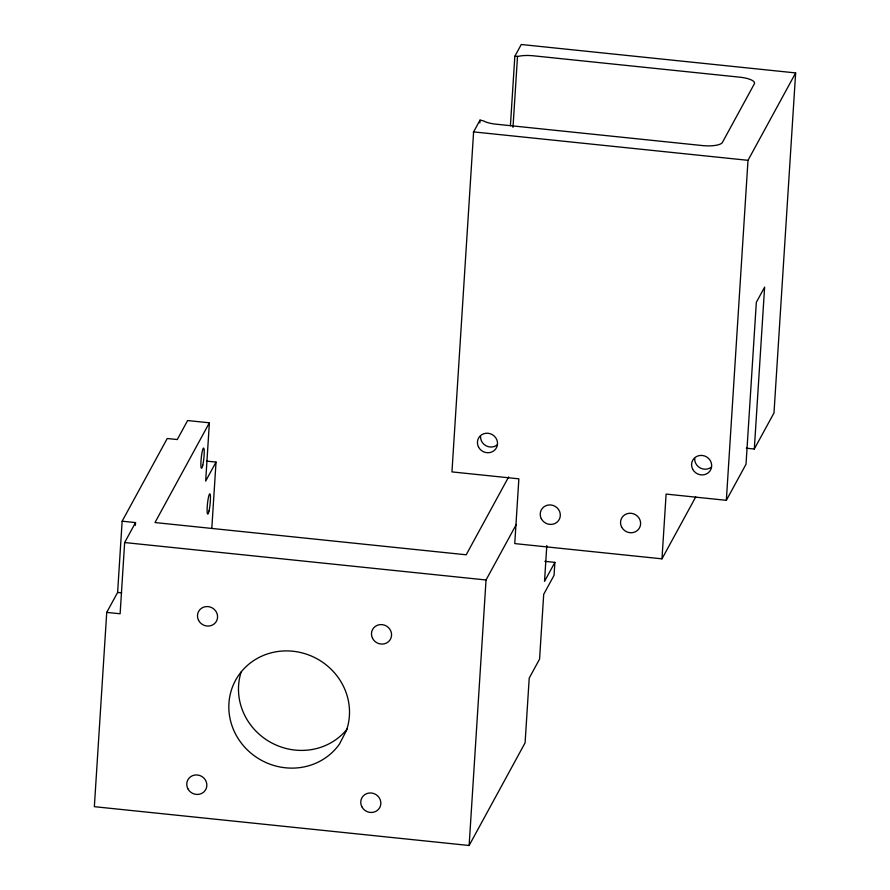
<?xml version="1.0" encoding="UTF-8"?>
<svg xmlns="http://www.w3.org/2000/svg" width="890" height="890" viewBox="0 0 890 890"><rect width="100%" height="100%" fill="white"/><g stroke="black" fill="none" stroke-linecap="round" stroke-linejoin="round"><path stroke-width="1.33" d="M206.513 461.098L216.025 462.088L205.668 481.09L209.384 422.806L187.623 420.547L177.266 439.549L167.231 438.503L122.141 521.195L117.614 592.44L106.733 612.387L94.351 806.674L469.13 845.5L525.089 742.85L529.216 678.091L539.574 659.09L543.701 594.331L554.058 575.329L554.882 562.38L544.847 561.334M122.141 521.195L135.536 522.586L124.656 542.544L120.117 613.777L106.733 612.387M135.358 525.322L135.536 522.586M211.798 528.482L216.025 462.088M479.855 122.887L480.033 120.105L483.437 120.873A17.522 5.117 3.6 0 0 495.519 124.133L702.978 145.626A17.522 5.117 3.6 0 0 722.302 142.611L754.42 83.704A17.522 5.117 3.6 0 0 740.269 77.23L532.81 55.736A17.522 5.117 3.6 0 0 518.659 56.27L514.832 56.293L510.415 125.679M512.996 127.348L517.502 56.571M469.13 845.5L486.04 579.98L516.322 524.433M546.805 545.559L544.524 581.381L554.882 562.38M514.832 56.293L521.262 44.5L795.649 72.924L748.001 160.322L473.602 131.898L451.953 471.9L518.87 478.831L514.754 543.59L661.982 558.842L666.109 494.084L726.34 500.325L746.02 464.224L756.333 302.322L764.621 287.114L754.308 449.016L746.276 448.193M726.34 500.325L748.001 160.322M795.649 72.924L773.989 412.927L754.308 449.016M209.384 422.806L154.994 522.552L466.193 554.793L508.635 476.94M473.347 132.376L480.033 120.105M661.982 558.842L695.735 496.932M124.656 542.544L486.04 579.98M117.614 592.44L121.618 592.851M347.501 728.543A61.065 57.872 28.6 0 1 271.706 742.928A61.065 57.872 28.6 0 1 241.168 671.983M497.243 444.889A10.179 9.645 28.6 0 1 480.544 436.245M711.399 467.072A10.179 9.645 28.6 0 1 694.701 458.428M346.388 730.634L339.468 744.062A61.065 57.872 28.6 0 1 237.697 737.832A61.065 57.872 28.6 0 1 282.364 651.035A61.065 57.872 28.6 0 1 346.388 730.634M187.801 788.651A10.179 9.645 28.6 0 0 205.19 790.453A10.179 9.645 28.6 0 0 197.424 774.979A10.179 9.645 28.6 0 0 187.801 788.651M202.787 465.192A10.179 1.313 -84.1 0 0 203.866 448.371A10.179 1.313 -84.1 0 0 200.995 461.053A10.179 1.313 -84.1 0 0 202.787 465.192M361.796 806.674A10.179 9.645 28.6 0 0 379.185 808.476A10.179 9.645 28.6 0 0 371.419 793.001A10.179 9.645 28.6 0 0 361.796 806.674M372.521 638.297A10.179 9.645 28.6 0 0 389.909 640.099A10.179 9.645 28.6 0 0 382.144 624.624A10.179 9.645 28.6 0 0 372.521 638.297M198.526 620.274A10.179 9.645 28.6 0 0 215.914 622.077A10.179 9.645 28.6 0 0 208.149 606.602A10.179 9.645 28.6 0 0 198.526 620.274M209.028 510.96A10.179 1.313 -84.1 0 0 210.096 494.128A10.179 1.313 -84.1 0 0 207.225 506.822A10.179 1.313 -84.1 0 0 209.028 510.96M541.276 518.636A10.179 9.645 28.6 0 0 558.653 520.439A10.179 9.645 28.6 0 0 550.888 504.964A10.179 9.645 28.6 0 0 541.276 518.636M692.631 469.119A10.179 9.645 28.6 0 0 710.02 470.921A10.179 9.645 28.6 0 0 702.255 455.457A10.179 9.645 28.6 0 0 692.631 469.119M478.475 446.936A10.179 9.645 28.6 0 0 495.864 448.738A10.179 9.645 28.6 0 0 488.098 433.263A10.179 9.645 28.6 0 0 478.475 446.936M621.576 526.947A10.179 9.645 28.6 0 0 638.964 528.749A10.179 9.645 28.6 0 0 631.199 513.285A10.179 9.645 28.6 0 0 621.576 526.947"/></g></svg>
